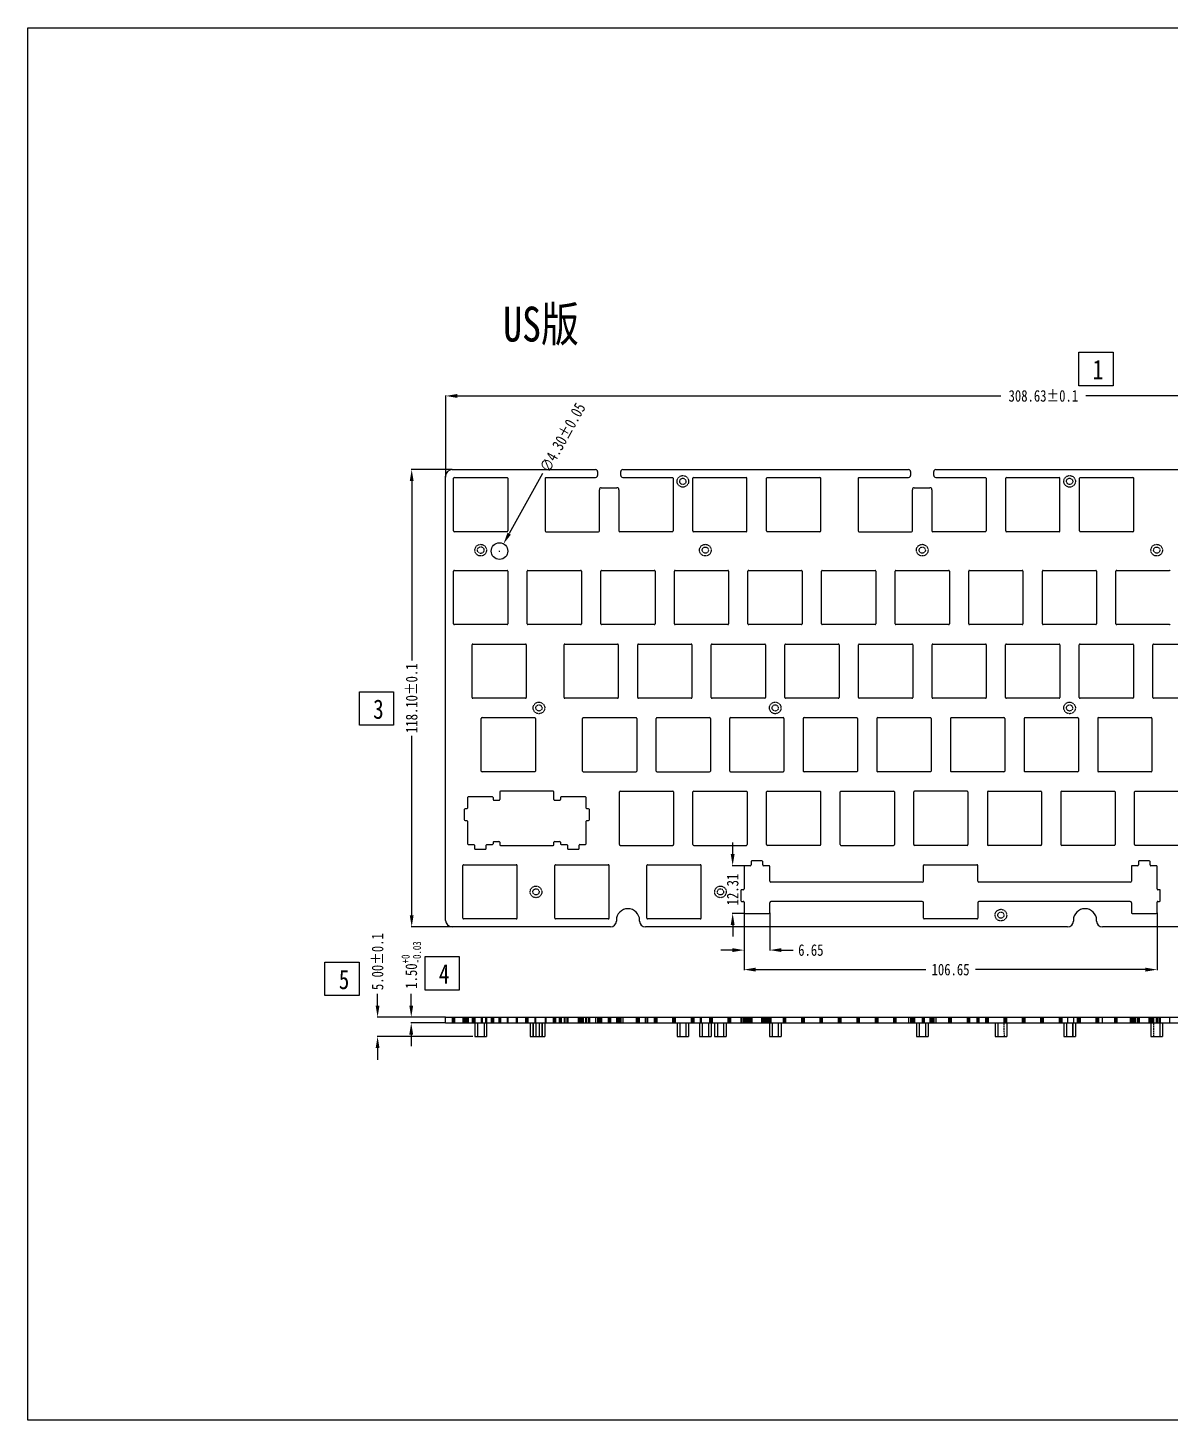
# Model space of a CAD drawing. Header units: inches. Extents: x -110 to 423, y -55 to 304.
# Drawn here: x -109.5 to 185.4, y -55.3 to 304.2 of the extents above; entities that cross this region are included whole.
import ezdxf

# ---------------------------------------------------------------- set-up
doc = ezdxf.new("R2010")
doc.units = ezdxf.units.IN
doc.header["$LTSCALE"] = 0.64311
doc.header["$MEASUREMENT"] = 0
doc.header["$PDMODE"] = 3
doc.header["$PDSIZE"] = 0.3125
doc.linetypes.add('HIDDEN', pattern=[0.2, 0.1, -0.1])
doc.layers.get('0').update_dxf_attribs({"linetype": 'CONTINUOUS'})
doc.layers.get('Defpoints').update_dxf_attribs({"linetype": 'CONTINUOUS'})
doc.layers.add('DEFAULT_2', color=8, linetype='HIDDEN')
doc.styles.get("Standard").update_dxf_attribs({"font": 'txt', "width": 0.8})
doc.dimstyles.get("Standard").update_dxf_attribs({"dimtxt": 3, "dimasz": 3, "dimexe": 0.125, "dimexo": 0.0625, "dimgap": 1, "dimtad": 0, "dimzin": 0, "dimdsep": 46, "dimtxsty": 'STANDARD', "dimcen": 0.09, "dimclrd": 6, "dimclre": 6, "dimadec": 0, "dimazin": 0, "dimtp": 0.01, "dimtm": 0.01, "dimtfac": 1, "dimtofl": 0, "dimtmove": 0, "dimatfit": 3, "dimfxl": 1, "dimtolj": 1, "dimtzin": 4, "dimarcsym": 0})

# ---------------------------------------------------------------- blocks, each defined once
blk = doc.blocks.new('*D23')
at = {"color": 6, "lineweight": -2, "transparency": 16777216}
for p, q in [((-1.64, 188.13), (-1.64, 209.25)), ((1.36, 209.12), (141.73, 209.12)), ((303.99, 209.12), (163.61, 209.12)), ((306.99, 188.13), (306.99, 209.25))]:
    blk.add_line(p, q, dxfattribs=at)
at = {"color": 6, "transparency": 16777216}
for points in [[(1.36, 209.62), (1.36, 208.62), (-1.64, 209.12)], [(303.99, 208.62), (303.99, 209.62), (306.99, 209.12)]]:
    blk.add_solid(points, dxfattribs=at)
at = {"layer": 'Defpoints', "color": 0, "transparency": 16777216}
for p in [(306.99, 209.12), (-1.64, 188.07), (306.99, 188.07)]:
    blk.add_point(p, dxfattribs=at)
at = {"color": 0, "transparency": 16777216, "insert": (152.67, 209.12), "char_height": 3, "attachment_point": 5}
blk.add_mtext('\\A1;308.63%%P0\\f宋体|b0|i0|c134|p2;.1', dxfattribs=at)
blk = doc.blocks.new('*D25')
at = {"color": 6, "lineweight": -2, "transparency": 16777216}
for p, q in [((-19.22, 51.71), (-19.22, 54.71)), ((-1.71, 48.71), (-19.35, 48.71)), ((5.34, 43.71), (-19.35, 43.71)), ((-19.22, 40.71), (-19.22, 37.71))]:
    blk.add_line(p, q, dxfattribs=at)
at = {"color": 6, "transparency": 16777216}
for points in [[(-19.72, 51.71), (-18.72, 51.71), (-19.22, 48.71)], [(-18.72, 40.71), (-19.72, 40.71), (-19.22, 43.71)]]:
    blk.add_solid(points, dxfattribs=at)
at = {"layer": 'Defpoints', "color": 0, "transparency": 16777216}
for p in [(-19.22, 48.71), (-1.64, 48.71), (5.41, 43.71)]:
    blk.add_point(p, dxfattribs=at)
at = {"color": 0, "transparency": 16777216, "insert": (-19.22, 63.05), "char_height": 3, "attachment_point": 5, "rotation": 90}
blk.add_mtext('\\A1;5.00%%P0{\\fSimSun|b0|i0|c134|p2;.1}', dxfattribs=at)
blk = doc.blocks.new('*D26')
at = {"color": 6, "lineweight": -2, "transparency": 16777216}
for p, q in [((-10.53, 51.71), (-10.53, 54.71)), ((-1.77, 48.71), (-10.65, 48.71)), ((-1.71, 47.21), (-10.65, 47.21)), ((-10.53, 44.21), (-10.53, 41.21))]:
    blk.add_line(p, q, dxfattribs=at)
at = {"color": 6, "transparency": 16777216}
for points in [[(-11.03, 51.71), (-10.03, 51.71), (-10.53, 48.71)], [(-10.03, 44.21), (-11.03, 44.21), (-10.53, 47.21)]]:
    blk.add_solid(points, dxfattribs=at)
at = {"layer": 'Defpoints', "color": 0, "transparency": 16777216}
for p in [(-10.53, 48.71), (-1.71, 48.71), (-1.64, 47.21)]:
    blk.add_point(p, dxfattribs=at)
at = {"color": 0, "transparency": 16777216, "insert": (-10.53, 62.19), "char_height": 3, "attachment_point": 5, "rotation": 90}
blk.add_mtext('\\A1;1.50{\\H0.7x;\\S+0^ -0.03;}', dxfattribs=at)
blk = doc.blocks.new('*D27')
at = {"color": 6, "lineweight": -2, "transparency": 16777216}
for p, q in [((-0.01, 190.12), (-10.54, 190.12)), ((-10.41, 187.12), (-10.41, 140.81)), ((-10.41, 75.02), (-10.41, 121.32)), ((-0.01, 72.02), (-10.54, 72.02))]:
    blk.add_line(p, q, dxfattribs=at)
at = {"color": 6, "transparency": 16777216}
for points in [[(-9.91, 187.12), (-10.91, 187.12), (-10.41, 190.12)], [(-10.91, 75.02), (-9.91, 75.02), (-10.41, 72.02)]]:
    blk.add_solid(points, dxfattribs=at)
at = {"layer": 'Defpoints', "color": 0, "transparency": 16777216}
for p in [(-10.41, 190.12), (0.06, 190.12), (0.06, 72.02)]:
    blk.add_point(p, dxfattribs=at)
at = {"color": 0, "transparency": 16777216, "insert": (-10.41, 131.07), "char_height": 3, "attachment_point": 5, "rotation": 90}
blk.add_mtext('\\A1;118.10%%P0\\f宋体|b0|i0|c134|p2;.1', dxfattribs=at)
blk = doc.blocks.new('*D28')
at = {"color": 6, "lineweight": -2, "transparency": 16777216}
for p, q in [((72.46, 90.82), (72.46, 93.82)), ((75.52, 87.82), (72.34, 87.82)), ((75.52, 75.51), (72.34, 75.51)), ((72.46, 72.51), (72.46, 69.51))]:
    blk.add_line(p, q, dxfattribs=at)
at = {"color": 6, "transparency": 16777216}
for points in [[(71.96, 90.82), (72.96, 90.82), (72.46, 87.82)], [(72.96, 72.51), (71.96, 72.51), (72.46, 75.51)]]:
    blk.add_solid(points, dxfattribs=at)
at = {"layer": 'Defpoints', "color": 0, "transparency": 16777216}
for p in [(72.46, 87.82), (75.59, 87.82), (75.59, 75.51)]:
    blk.add_point(p, dxfattribs=at)
at = {"color": 0, "transparency": 16777216, "insert": (72.46, 81.67), "char_height": 3, "attachment_point": 5, "rotation": 90}
blk.add_mtext('\\A1;12.31', dxfattribs=at)
blk = doc.blocks.new('*D29')
at = {"color": 6, "lineweight": -2, "transparency": 16777216}
for p, q in [((75.39, 75.65), (75.39, 65.9)), ((82.04, 75.65), (82.04, 65.9)), ((72.39, 66.03), (69.39, 66.03)), ((85.04, 66.03), (88.04, 66.03))]:
    blk.add_line(p, q, dxfattribs=at)
at = {"color": 6, "transparency": 16777216}
for points in [[(72.39, 65.53), (72.39, 66.53), (75.39, 66.03)], [(85.04, 66.53), (85.04, 65.53), (82.04, 66.03)]]:
    blk.add_solid(points, dxfattribs=at)
at = {"layer": 'Defpoints', "color": 0, "transparency": 16777216}
for p in [(75.39, 75.71), (82.04, 75.71), (82.04, 66.03)]:
    blk.add_point(p, dxfattribs=at)
at = {"color": 0, "transparency": 16777216, "insert": (92.64, 66.03), "char_height": 3, "attachment_point": 5}
blk.add_mtext('\\A1;6.65', dxfattribs=at)
blk = doc.blocks.new('*D30')
at = {"color": 6, "lineweight": -2, "transparency": 16777216}
for p, q in [((75.39, 75.65), (75.39, 60.87)), ((182.04, 75.65), (182.04, 60.87)), ((78.39, 60.99), (122.31, 60.99)), ((179.04, 60.99), (135.11, 60.99))]:
    blk.add_line(p, q, dxfattribs=at)
at = {"color": 6, "transparency": 16777216}
for points in [[(78.39, 61.49), (78.39, 60.49), (75.39, 60.99)], [(179.04, 60.49), (179.04, 61.49), (182.04, 60.99)]]:
    blk.add_solid(points, dxfattribs=at)
at = {"layer": 'Defpoints', "color": 0, "transparency": 16777216}
for p in [(75.39, 75.71), (182.04, 75.71), (182.04, 60.99)]:
    blk.add_point(p, dxfattribs=at)
at = {"color": 0, "transparency": 16777216, "insert": (128.71, 60.99), "char_height": 3, "attachment_point": 5}
blk.add_mtext('\\A1;106.65', dxfattribs=at)
blk = doc.blocks.new('*D31')
at = {"color": 6, "lineweight": -2, "transparency": 16777216}
for p, q in [((23.39, 189.08), (14.76, 173.57)), ((12.17, 169.07), (12.35, 169.07)), ((12.26, 168.98), (12.26, 169.16))]:
    blk.add_line(p, q, dxfattribs=at)
at = {"color": 6, "transparency": 16777216}
blk.add_solid([(14.32, 173.81), (15.2, 173.32), (13.3, 170.94)], dxfattribs=at)
at = {"layer": 'Defpoints', "color": 0, "transparency": 16777216}
for p in [(13.3, 170.94), (11.21, 167.19)]:
    blk.add_point(p, dxfattribs=at)
at = {"color": 0, "transparency": 16777216, "insert": (28.57, 198.4), "char_height": 3, "attachment_point": 5, "rotation": 60.9175}
blk.add_mtext('\\A1;∅4.30%%P0\\f宋体|b0|i0|c134|p2;.05', dxfattribs=at)

msp = doc.modelspace()

# ---------------------------------------------------------------- linework, layer by layer
at = {"color": 7, "linetype": 'Continuous'}
for p, q in [((-1.644, 73.715), (-1.644, 188.415)), ((0.056, 190.115), (37.068, 190.115)), ((0.406, 174.265), (0.406, 187.865)), ((0.606, 188.065), (14.206, 188.065)), ((14.406, 187.865), (14.406, 174.265)), ((24.043, 187.865), (24.043, 174.265)), ((24.243, 188.065), (37.068, 188.065)), ((37.568, 189.615), (37.568, 188.565)), ((43.568, 188.565), (43.568, 189.615)), ((44.068, 190.115), (117.878, 190.115)), ((44.068, 188.065), (56.893, 188.065)), ((57.093, 187.865), (57.093, 174.265)), ((62.143, 174.265), (62.143, 187.865)), ((62.343, 188.065), (75.943, 188.065)), ((76.143, 174.265), (76.143, 187.865)), ((81.193, 174.265), (81.193, 187.865)), ((81.393, 188.065), (94.993, 188.065)), ((95.193, 174.265), (95.193, 187.865)), ((104.851, 187.865), (104.851, 174.265)), ((105.051, 188.065), (117.878, 188.065)), ((118.378, 189.615), (118.378, 188.565)), ((124.378, 188.565), (124.378, 189.615)), ((124.878, 190.115), (236.763, 190.115)), ((124.878, 188.065), (137.701, 188.065)), ((137.901, 187.865), (137.901, 174.265)), ((142.951, 174.265), (142.951, 187.865)), ((143.151, 188.065), (156.751, 188.065)), ((156.951, 174.265), (156.951, 187.865)), ((162.001, 174.265), (162.001, 187.865)), ((162.201, 188.065), (175.801, 188.065)), ((176.001, 174.265), (176.001, 187.865)), ((38.043, 174.265), (38.043, 184.915)), ((38.543, 185.415), (42.593, 185.415)), ((43.093, 184.915), (43.093, 174.265)), ((118.851, 174.265), (118.851, 184.915)), ((119.351, 185.415), (123.401, 185.415)), ((123.901, 184.915), (123.901, 174.265)), ((14.206, 174.065), (0.606, 174.065)), ((24.243, 174.065), (37.843, 174.065)), ((56.893, 174.065), (43.293, 174.065)), ((75.943, 174.065), (62.343, 174.065)), ((94.993, 174.065), (81.393, 174.065)), ((105.051, 174.065), (118.651, 174.065)), ((137.701, 174.065), (124.101, 174.065)), ((156.751, 174.065), (143.151, 174.065)), ((175.801, 174.065), (162.201, 174.065)), ((0.406, 150.265), (0.406, 163.865)), ((0.606, 164.065), (14.206, 164.065)), ((14.406, 163.865), (14.406, 150.265)), ((19.406, 150.265), (19.406, 163.865)), ((19.606, 164.065), (33.206, 164.065)), ((33.406, 163.865), (33.406, 150.265)), ((38.406, 150.265), (38.406, 163.865)), ((38.606, 164.065), (52.206, 164.065)), ((52.406, 163.865), (52.406, 150.265)), ((57.406, 150.265), (57.406, 163.865)), ((57.606, 164.065), (71.206, 164.065)), ((71.406, 163.865), (71.406, 150.265)), ((76.406, 150.265), (76.406, 163.865)), ((76.606, 164.065), (90.206, 164.065)), ((90.406, 163.865), (90.406, 150.265)), ((95.406, 150.265), (95.406, 163.865)), ((95.606, 164.065), (109.206, 164.065)), ((109.406, 163.865), (109.406, 150.265)), ((114.406, 150.265), (114.406, 163.865)), ((114.606, 164.065), (128.206, 164.065)), ((128.406, 163.865), (128.406, 150.265)), ((133.406, 150.265), (133.406, 163.865)), ((133.606, 164.065), (147.206, 164.065)), ((147.406, 163.865), (147.406, 150.265)), ((152.406, 150.265), (152.406, 163.865)), ((152.606, 164.065), (166.206, 164.065)), ((166.406, 163.865), (166.406, 150.265)), ((171.406, 150.265), (171.406, 163.865)), ((171.606, 164.065), (185.206, 164.065)), ((14.206, 150.065), (0.606, 150.065)), ((33.206, 150.065), (19.606, 150.065)), ((52.206, 150.065), (38.606, 150.065)), ((71.206, 150.065), (57.606, 150.065)), ((90.206, 150.065), (76.606, 150.065)), ((109.206, 150.065), (95.606, 150.065)), ((128.206, 150.065), (114.606, 150.065)), ((147.206, 150.065), (133.606, 150.065)), ((166.206, 150.065), (152.606, 150.065)), ((185.206, 150.065), (171.606, 150.065)), ((5.171, 131.265), (5.171, 144.865)), ((5.371, 145.065), (18.971, 145.065)), ((19.171, 144.865), (19.171, 131.265)), ((28.936, 131.265), (28.936, 144.865)), ((29.136, 145.065), (42.736, 145.065)), ((42.936, 144.865), (42.936, 131.265)), ((47.936, 131.265), (47.936, 144.865)), ((48.136, 145.065), (61.736, 145.065)), ((61.936, 144.865), (61.936, 131.265)), ((66.936, 131.265), (66.936, 144.865)), ((67.136, 145.065), (80.736, 145.065)), ((80.936, 144.865), (80.936, 131.265)), ((85.936, 131.265), (85.936, 144.865)), ((86.136, 145.065), (99.736, 145.065)), ((99.936, 144.865), (99.936, 131.265)), ((104.936, 131.265), (104.936, 144.865)), ((105.136, 145.065), (118.736, 145.065)), ((118.936, 144.865), (118.936, 131.265)), ((123.936, 131.265), (123.936, 144.865)), ((124.136, 145.065), (137.736, 145.065)), ((137.936, 144.865), (137.936, 131.265)), ((142.936, 131.265), (142.936, 144.865)), ((143.136, 145.065), (156.736, 145.065)), ((156.936, 144.865), (156.936, 131.265)), ((161.936, 131.265), (161.936, 144.865)), ((162.136, 145.065), (175.736, 145.065)), ((175.936, 144.865), (175.936, 131.265)), ((180.936, 131.265), (180.936, 144.865)), ((181.136, 145.065), (194.736, 145.065)), ((18.971, 131.065), (5.371, 131.065)), ((42.736, 131.065), (29.136, 131.065)), ((61.736, 131.065), (48.136, 131.065)), ((80.736, 131.065), (67.136, 131.065)), ((99.736, 131.065), (86.136, 131.065)), ((118.736, 131.065), (105.136, 131.065)), ((137.736, 131.065), (124.136, 131.065)), ((156.736, 131.065), (143.136, 131.065)), ((175.736, 131.065), (162.136, 131.065)), ((194.736, 131.065), (181.136, 131.065)), ((7.551, 112.265), (7.551, 125.865)), ((7.751, 126.065), (21.351, 126.065)), ((21.551, 125.865), (21.551, 112.265)), ((33.701, 112.265), (33.701, 125.865)), ((33.901, 126.065), (47.501, 126.065)), ((47.701, 125.865), (47.701, 112.265)), ((52.701, 112.265), (52.701, 125.865)), ((52.901, 126.065), (66.501, 126.065)), ((66.701, 125.865), (66.701, 112.265)), ((71.701, 112.265), (71.701, 125.865)), ((71.901, 126.065), (85.501, 126.065)), ((85.701, 125.865), (85.701, 112.265)), ((90.701, 125.865), (90.701, 112.265)), ((90.901, 126.065), (104.501, 126.065)), ((104.701, 125.865), (104.701, 112.265)), ((109.701, 125.865), (109.701, 112.265)), ((109.901, 126.065), (123.501, 126.065)), ((123.701, 125.865), (123.701, 112.265)), ((128.701, 125.865), (128.701, 112.265)), ((128.901, 126.065), (142.501, 126.065)), ((142.701, 125.865), (142.701, 112.265)), ((147.701, 125.865), (147.701, 112.265)), ((147.901, 126.065), (161.501, 126.065)), ((161.701, 125.865), (161.701, 112.265)), ((166.701, 125.865), (166.701, 112.265)), ((166.901, 126.065), (180.501, 126.065)), ((180.701, 125.865), (180.701, 112.265)), ((21.351, 112.065), (7.751, 112.065)), ((33.901, 112.065), (47.501, 112.065)), ((52.901, 112.065), (66.501, 112.065)), ((71.901, 112.065), (85.501, 112.065)), ((104.501, 112.065), (90.901, 112.065)), ((123.501, 112.065), (109.901, 112.065)), ((142.501, 112.065), (128.901, 112.065)), ((161.501, 112.065), (147.901, 112.065)), ((180.501, 112.065), (166.901, 112.065)), ((3.981, 105.42), (3.981, 102.72)), ((10.431, 105.62), (4.181, 105.62)), ((10.631, 105.42), (10.631, 104.92)), ((10.831, 104.72), (12.106, 104.72)), ((12.306, 106.865), (12.306, 104.92)), ((26.106, 107.065), (12.506, 107.065)), ((26.306, 104.92), (26.306, 106.865)), ((26.506, 104.72), (27.781, 104.72)), ((27.981, 105.42), (27.981, 104.92)), ((34.431, 105.62), (28.181, 105.62)), ((34.631, 102.72), (34.631, 105.42)), ((43.211, 93.265), (43.211, 106.865)), ((43.411, 107.065), (57.011, 107.065)), ((57.211, 106.865), (57.211, 93.265)), ((62.211, 93.265), (62.211, 106.865)), ((62.411, 107.065), (76.011, 107.065)), ((76.211, 106.865), (76.211, 93.265)), ((81.211, 93.265), (81.211, 106.865)), ((81.411, 107.065), (95.011, 107.065)), ((95.211, 93.265), (95.211, 106.865)), ((100.211, 93.265), (100.211, 106.865)), ((100.411, 107.065), (114.011, 107.065)), ((114.211, 106.865), (114.211, 93.265)), ((119.211, 93.265), (119.211, 106.865)), ((133.011, 107.065), (119.411, 107.065)), ((133.211, 106.865), (133.211, 93.265)), ((138.211, 106.865), (138.211, 93.265)), ((138.411, 107.065), (152.011, 107.065)), ((152.211, 106.865), (152.211, 93.265)), ((157.211, 106.865), (157.211, 93.265)), ((157.411, 107.065), (171.011, 107.065)), ((171.211, 106.865), (171.211, 93.265)), ((176.211, 93.265), (176.211, 106.865)), ((176.411, 107.065), (190.011, 107.065)), ((3.156, 102.32), (3.156, 99.71)), ((3.781, 102.52), (3.356, 102.52)), ((35.256, 102.52), (34.831, 102.52)), ((35.456, 99.71), (35.456, 102.32)), ((3.356, 99.51), (3.781, 99.51)), ((3.981, 99.31), (3.981, 93.51)), ((34.631, 93.51), (34.631, 99.31)), ((34.831, 99.51), (35.256, 99.51)), ((10.631, 93.865), (10.631, 93.51)), ((10.831, 94.065), (12.106, 94.065)), ((12.306, 93.865), (12.306, 93.265)), ((26.306, 93.265), (26.306, 93.865)), ((26.506, 94.065), (27.781, 94.065)), ((27.981, 93.865), (27.981, 93.51)), ((4.181, 93.31), (5.606, 93.31)), ((5.806, 93.11), (5.806, 92.26)), ((6.006, 92.06), (8.606, 92.06)), ((8.806, 92.26), (8.806, 93.11)), ((9.006, 93.31), (10.431, 93.31)), ((12.506, 93.065), (26.106, 93.065)), ((28.181, 93.31), (29.606, 93.31)), ((29.806, 93.11), (29.806, 92.26)), ((30.006, 92.06), (32.606, 92.06)), ((32.806, 92.26), (32.806, 93.11)), ((33.006, 93.31), (34.431, 93.31)), ((43.411, 93.065), (57.011, 93.065)), ((62.411, 93.065), (76.011, 93.065)), ((95.011, 93.065), (81.411, 93.065)), ((100.411, 93.065), (114.011, 93.065)), ((133.011, 93.065), (119.411, 93.065)), ((152.011, 93.065), (138.411, 93.065)), ((171.011, 93.065), (157.411, 93.065)), ((190.011, 93.065), (176.411, 93.065)), ((2.776, 74.265), (2.776, 87.865)), ((2.976, 88.065), (16.576, 88.065)), ((16.776, 74.265), (16.776, 87.865)), ((26.541, 74.265), (26.541, 87.865)), ((26.741, 88.065), (40.341, 88.065)), ((40.541, 74.265), (40.541, 87.865)), ((50.306, 74.265), (50.306, 87.865)), ((50.506, 88.065), (64.106, 88.065)), ((64.306, 74.265), (64.306, 87.865)), ((75.386, 87.62), (75.386, 81.82)), ((77.011, 87.82), (75.586, 87.82)), ((77.211, 88.87), (77.211, 88.02)), ((80.011, 89.07), (77.411, 89.07)), ((80.211, 88.02), (80.211, 88.87)), ((81.836, 87.82), (80.411, 87.82)), ((82.036, 83.865), (82.036, 87.62)), ((121.711, 83.865), (121.711, 87.865)), ((121.911, 88.065), (135.511, 88.065)), ((135.711, 83.865), (135.711, 87.865)), ((175.386, 87.62), (175.386, 83.865)), ((177.011, 87.82), (175.586, 87.82)), ((177.211, 88.87), (177.211, 88.02)), ((180.011, 89.07), (177.411, 89.07)), ((180.211, 88.02), (180.211, 88.87)), ((181.836, 87.82), (180.411, 87.82)), ((182.036, 81.82), (182.036, 87.62)), ((121.411, 83.565), (82.336, 83.565)), ((175.086, 83.565), (136.011, 83.565)), ((74.561, 81.42), (74.561, 78.81)), ((75.186, 81.62), (74.761, 81.62)), ((182.661, 81.62), (182.236, 81.62)), ((182.861, 78.81), (182.861, 81.42)), ((74.761, 78.61), (75.186, 78.61)), ((75.386, 78.41), (75.386, 75.71)), ((75.586, 75.51), (81.836, 75.51)), ((82.036, 75.71), (82.036, 78.265)), ((121.411, 78.565), (82.336, 78.565)), ((121.711, 74.265), (121.711, 78.265)), ((135.711, 78.265), (135.711, 74.265)), ((175.086, 78.565), (136.011, 78.565)), ((175.386, 78.265), (175.386, 75.71)), ((175.586, 75.51), (181.836, 75.51)), ((182.036, 75.71), (182.036, 78.41)), ((182.236, 78.61), (182.661, 78.61)), ((40.923, 72.015), (0.056, 72.015)), ((16.576, 74.065), (2.976, 74.065)), ((40.341, 74.065), (26.741, 74.065)), ((42.423, 73.715), (42.423, 73.515)), ((48.423, 73.515), (48.423, 73.715)), ((158.923, 72.015), (49.923, 72.015)), ((64.106, 74.065), (50.506, 74.065)), ((135.511, 74.065), (121.911, 74.065)), ((160.423, 73.715), (160.423, 73.515)), ((166.423, 73.515), (166.423, 73.715)), ((249.486, 72.015), (167.923, 72.015)), ((-1.644, 47.208), (-1.644, 48.708)), ((-1.644, 48.708), (271.886, 48.708)), ((-1.644, 47.208), (271.886, 47.208)), ((0.056, 48.708), (0.056, 47.208)), ((5.906, 47.208), (5.906, 43.708)), ((8.906, 47.208), (8.906, 43.708)), ((20.176, 47.208), (20.176, 43.708)), ((23.176, 47.208), (23.176, 43.708)), ((23.936, 47.208), (23.936, 43.708)), ((40.923, 48.708), (40.923, 47.208)), ((42.423, 48.708), (42.423, 47.208)), ((48.423, 47.208), (48.423, 48.708)), ((49.923, 47.208), (49.923, 48.708)), ((58.093, 47.208), (58.093, 43.708)), ((61.093, 47.208), (61.093, 43.708)), ((63.906, 47.208), (63.906, 43.708)), ((66.906, 47.208), (66.906, 43.708)), ((67.806, 47.208), (67.806, 43.708)), ((70.806, 47.208), (70.806, 43.708)), ((81.936, 47.208), (81.936, 43.708)), ((84.936, 47.208), (84.936, 43.708)), ((119.906, 47.208), (119.906, 43.708)), ((122.906, 47.208), (122.906, 43.708)), ((140.211, 47.208), (140.211, 43.708)), ((143.211, 47.208), (143.211, 43.708)), ((157.936, 47.208), (157.936, 43.708)), ((158.923, 48.708), (158.923, 47.208)), ((160.423, 48.708), (160.423, 47.208)), ((160.936, 47.208), (160.936, 43.708)), ((166.423, 47.208), (166.423, 48.708)), ((167.923, 47.208), (167.923, 48.708)), ((180.436, 47.208), (180.436, 43.708)), ((183.436, 47.208), (183.436, 43.708)), ((5.906, 43.708), (8.906, 43.708)), ((20.176, 43.708), (23.936, 43.708)), ((58.093, 43.708), (61.093, 43.708)), ((63.906, 43.708), (66.906, 43.708)), ((67.806, 43.708), (70.806, 43.708)), ((81.936, 43.708), (84.936, 43.708)), ((119.906, 43.708), (122.906, 43.708)), ((140.211, 43.708), (143.211, 43.708)), ((157.936, 43.708), (160.936, 43.708)), ((180.436, 43.708), (183.436, 43.708))]:
    msp.add_line(p, q, dxfattribs=at)
for points in [[(-109.513, 304.166), (422.936, 304.166), (422.936, -55.342), (-109.513, -55.342)], [(161.842, 220.433), (170.651, 220.433), (170.651, 211.767), (161.842, 211.767)], [(-23.928, 132.736), (-15.119, 132.736), (-15.119, 124.07), (-23.928, 124.07)], [(-32.805, 62.941), (-23.996, 62.941), (-23.996, 54.275), (-32.805, 54.275)], [(-6.966, 64.374), (1.843, 64.374), (1.843, 55.708), (-6.966, 55.708)]]:
    msp.add_lwpolyline(points, close=True)
msp.add_circle((12.256, 169.065), 2.15, dxfattribs=at)
for centre, radius, start, end in [((0.056, 188.415), 1.7, 90, 180), ((0.606, 187.865), 0.2, 90, 180), ((14.206, 187.865), 0.2, 0, 90), ((24.243, 187.865), 0.2, 90, 180), ((37.068, 189.615), 0.5, 0, 90), ((37.068, 188.565), 0.5, 270, 360), ((44.068, 189.615), 0.5, 90, 180), ((44.068, 188.565), 0.5, 180, 270), ((56.893, 187.865), 0.2, 0, 90), ((62.343, 187.865), 0.2, 90, 180), ((75.943, 187.865), 0.2, 0, 90), ((81.393, 187.865), 0.2, 90, 180), ((94.993, 187.865), 0.2, 0, 90), ((105.051, 187.865), 0.2, 90, 180), ((117.878, 189.615), 0.5, 0, 90), ((117.878, 188.565), 0.5, 270, 360), ((124.878, 189.615), 0.5, 90, 180), ((124.878, 188.565), 0.5, 180, 270), ((137.701, 187.865), 0.2, 0, 90), ((143.151, 187.865), 0.2, 90, 180), ((156.751, 187.865), 0.2, 0, 90), ((162.201, 187.865), 0.2, 90, 180), ((175.801, 187.865), 0.2, 0, 90), ((38.543, 184.915), 0.5, 90, 180), ((42.593, 184.915), 0.5, 0, 90), ((119.351, 184.915), 0.5, 90, 180), ((123.401, 184.915), 0.5, 0, 90), ((0.606, 174.265), 0.2, 180, 270), ((14.206, 174.265), 0.2, 270, 360), ((24.243, 174.265), 0.2, 180, 270), ((37.843, 174.265), 0.2, 270, 360), ((43.293, 174.265), 0.2, 180, 270), ((56.893, 174.265), 0.2, 270, 360), ((62.343, 174.265), 0.2, 180, 270), ((75.943, 174.265), 0.2, 270, 360), ((81.393, 174.265), 0.2, 180, 270), ((94.993, 174.265), 0.2, 270, 360), ((105.051, 174.265), 0.2, 180, 270), ((118.651, 174.265), 0.2, 270, 360), ((124.101, 174.265), 0.2, 180, 270), ((137.701, 174.265), 0.2, 270, 360), ((143.151, 174.265), 0.2, 180, 270), ((156.751, 174.265), 0.2, 270, 360), ((162.201, 174.265), 0.2, 180, 270), ((175.801, 174.265), 0.2, 270, 360), ((0.606, 163.865), 0.2, 90, 180), ((14.206, 163.865), 0.2, 0, 90), ((19.606, 163.865), 0.2, 90, 180), ((33.206, 163.865), 0.2, 0, 90), ((38.606, 163.865), 0.2, 90, 180), ((52.206, 163.865), 0.2, 0, 90), ((57.606, 163.865), 0.2, 90, 180), ((71.206, 163.865), 0.2, 0, 90), ((76.606, 163.865), 0.2, 90, 180), ((90.206, 163.865), 0.2, 0, 90), ((95.606, 163.865), 0.2, 90, 180), ((109.206, 163.865), 0.2, 0, 90), ((114.606, 163.865), 0.2, 90, 180), ((128.206, 163.865), 0.2, 0, 90), ((133.606, 163.865), 0.2, 90, 180), ((147.206, 163.865), 0.2, 0, 90), ((152.606, 163.865), 0.2, 90, 180), ((166.206, 163.865), 0.2, 0, 90), ((171.606, 163.865), 0.2, 90, 180), ((185.206, 163.865), 0.2, 0, 90), ((0.606, 150.265), 0.2, 180, 270), ((14.206, 150.265), 0.2, 270, 360), ((19.606, 150.265), 0.2, 180, 270), ((33.206, 150.265), 0.2, 270, 360), ((38.606, 150.265), 0.2, 180, 270), ((52.206, 150.265), 0.2, 270, 360), ((57.606, 150.265), 0.2, 180, 270), ((71.206, 150.265), 0.2, 270, 360), ((76.606, 150.265), 0.2, 180, 270), ((90.206, 150.265), 0.2, 270, 360), ((95.606, 150.265), 0.2, 180, 270), ((109.206, 150.265), 0.2, 270, 360), ((114.606, 150.265), 0.2, 180, 270), ((128.206, 150.265), 0.2, 270, 360), ((133.606, 150.265), 0.2, 180, 270), ((147.206, 150.265), 0.2, 270, 360), ((152.606, 150.265), 0.2, 180, 270), ((166.206, 150.265), 0.2, 270, 360), ((171.606, 150.265), 0.2, 180, 270), ((185.206, 150.265), 0.2, 270, 360), ((5.371, 144.865), 0.2, 90, 180), ((18.971, 144.865), 0.2, 0, 90), ((29.136, 144.865), 0.2, 90, 180), ((42.736, 144.865), 0.2, 0, 90), ((48.136, 144.865), 0.2, 90, 180), ((61.736, 144.865), 0.2, 0, 90), ((67.136, 144.865), 0.2, 90, 180), ((80.736, 144.865), 0.2, 0, 90), ((86.136, 144.865), 0.2, 90, 180), ((99.736, 144.865), 0.2, 0, 90), ((105.136, 144.865), 0.2, 90, 180), ((118.736, 144.865), 0.2, 0, 90), ((124.136, 144.865), 0.2, 90, 180), ((137.736, 144.865), 0.2, 0, 90), ((143.136, 144.865), 0.2, 90, 180), ((156.736, 144.865), 0.2, 0, 90), ((162.136, 144.865), 0.2, 90, 180), ((175.736, 144.865), 0.2, 0, 90), ((181.136, 144.865), 0.2, 90, 180), ((5.371, 131.265), 0.2, 180, 270), ((18.971, 131.265), 0.2, 270, 360), ((29.136, 131.265), 0.2, 180, 270), ((42.736, 131.265), 0.2, 270, 360), ((48.136, 131.265), 0.2, 180, 270), ((61.736, 131.265), 0.2, 270, 360), ((67.136, 131.265), 0.2, 180, 270), ((80.736, 131.265), 0.2, 270, 360), ((86.136, 131.265), 0.2, 180, 270), ((99.736, 131.265), 0.2, 270, 360), ((105.136, 131.265), 0.2, 180, 270), ((118.736, 131.265), 0.2, 270, 360), ((124.136, 131.265), 0.2, 180, 270), ((137.736, 131.265), 0.2, 270, 360), ((143.136, 131.265), 0.2, 180, 270), ((156.736, 131.265), 0.2, 270, 360), ((162.136, 131.265), 0.2, 180, 270), ((175.736, 131.265), 0.2, 270, 360), ((181.136, 131.265), 0.2, 180, 270), ((7.751, 125.865), 0.2, 90, 180), ((21.351, 125.865), 0.2, 0, 90), ((33.901, 125.865), 0.2, 90, 180), ((47.501, 125.865), 0.2, 0, 90), ((52.901, 125.865), 0.2, 90, 180), ((66.501, 125.865), 0.2, 0, 90), ((71.901, 125.865), 0.2, 90, 180), ((85.501, 125.865), 0.2, 0, 90), ((90.901, 125.865), 0.2, 90, 180), ((104.501, 125.865), 0.2, 0, 90), ((109.901, 125.865), 0.2, 90, 180), ((123.501, 125.865), 0.2, 0, 90), ((128.901, 125.865), 0.2, 90, 180), ((142.501, 125.865), 0.2, 0, 90), ((147.901, 125.865), 0.2, 90, 180), ((161.501, 125.865), 0.2, 0, 90), ((166.901, 125.865), 0.2, 90, 180), ((180.501, 125.865), 0.2, 0, 90), ((7.751, 112.265), 0.2, 180, 270), ((21.351, 112.265), 0.2, 270, 360), ((33.901, 112.265), 0.2, 180, 270), ((47.501, 112.265), 0.2, 270, 360), ((52.901, 112.265), 0.2, 180, 270), ((66.501, 112.265), 0.2, 270, 360), ((71.901, 112.265), 0.2, 180, 270), ((85.501, 112.265), 0.2, 270, 360), ((90.901, 112.265), 0.2, 180, 270), ((104.501, 112.265), 0.2, 270, 360), ((109.901, 112.265), 0.2, 180, 270), ((123.501, 112.265), 0.2, 270, 360), ((128.901, 112.265), 0.2, 180, 270), ((142.501, 112.265), 0.2, 270, 360), ((147.901, 112.265), 0.2, 180, 270), ((161.501, 112.265), 0.2, 270, 360), ((166.901, 112.265), 0.2, 180, 270), ((180.501, 112.265), 0.2, 270, 360), ((4.181, 105.42), 0.2, 90, 180), ((10.431, 105.42), 0.2, 0, 90), ((10.831, 104.92), 0.2, 180, 270), ((12.106, 104.92), 0.2, 270, 360), ((12.506, 106.865), 0.2, 90, 180), ((26.106, 106.865), 0.2, 0, 90), ((26.506, 104.92), 0.2, 180, 270), ((27.781, 104.92), 0.2, 270, 360), ((28.181, 105.42), 0.2, 90, 180), ((34.431, 105.42), 0.2, 0, 90), ((43.411, 106.865), 0.2, 90, 180), ((57.011, 106.865), 0.2, 0, 90), ((62.411, 106.865), 0.2, 90, 180), ((76.011, 106.865), 0.2, 0, 90), ((81.411, 106.865), 0.2, 90, 180), ((95.011, 106.865), 0.2, 0, 90), ((100.411, 106.865), 0.2, 90, 180), ((114.011, 106.865), 0.2, 0, 90), ((119.411, 106.865), 0.2, 90, 180), ((133.011, 106.865), 0.2, 0, 90), ((138.411, 106.865), 0.2, 90, 180), ((152.011, 106.865), 0.2, 0, 90), ((157.411, 106.865), 0.2, 90, 180), ((171.011, 106.865), 0.2, 0, 90), ((176.411, 106.865), 0.2, 90, 180), ((3.356, 102.32), 0.2, 90, 180), ((3.781, 102.72), 0.2, 270, 360), ((34.831, 102.72), 0.2, 180, 270), ((35.256, 102.32), 0.2, 0, 90), ((3.356, 99.71), 0.2, 180, 270), ((3.781, 99.31), 0.2, 0, 90), ((34.831, 99.31), 0.2, 90, 180), ((35.256, 99.71), 0.2, 270, 360), ((4.181, 93.51), 0.2, 180, 270), ((10.431, 93.51), 0.2, 270, 360), ((10.831, 93.865), 0.2, 90, 180), ((12.106, 93.865), 0.2, 0, 90), ((26.506, 93.865), 0.2, 90, 180), ((27.781, 93.865), 0.2, 0, 90), ((28.181, 93.51), 0.2, 180, 270), ((34.431, 93.51), 0.2, 270, 360), ((5.606, 93.11), 0.2, 0, 90), ((6.006, 92.26), 0.2, 180, 270), ((8.606, 92.26), 0.2, 270, 360), ((9.006, 93.11), 0.2, 90, 180), ((12.506, 93.265), 0.2, 180, 270), ((26.106, 93.265), 0.2, 270, 360), ((29.606, 93.11), 0.2, 0, 90), ((30.006, 92.26), 0.2, 180, 270), ((32.606, 92.26), 0.2, 270, 360), ((33.006, 93.11), 0.2, 90, 180), ((43.411, 93.265), 0.2, 180, 270), ((57.011, 93.265), 0.2, 270, 360), ((62.411, 93.265), 0.2, 180, 270), ((76.011, 93.265), 0.2, 270, 360), ((81.411, 93.265), 0.2, 180, 270), ((95.011, 93.265), 0.2, 270, 360), ((100.411, 93.265), 0.2, 180, 270), ((114.011, 93.265), 0.2, 270, 360), ((119.411, 93.265), 0.2, 180, 270), ((133.011, 93.265), 0.2, 270, 360), ((138.411, 93.265), 0.2, 180, 270), ((152.011, 93.265), 0.2, 270, 360), ((157.411, 93.265), 0.2, 180, 270), ((171.011, 93.265), 0.2, 270, 360), ((176.411, 93.265), 0.2, 180, 270), ((2.976, 87.865), 0.2, 90, 180), ((16.576, 87.865), 0.2, 0, 90), ((26.741, 87.865), 0.2, 90, 180), ((40.341, 87.865), 0.2, 0, 90), ((50.506, 87.865), 0.2, 90, 180), ((64.106, 87.865), 0.2, 0, 90), ((75.586, 87.62), 0.2, 90, 180), ((77.011, 88.02), 0.2, 270, 360), ((77.411, 88.87), 0.2, 90, 180), ((80.011, 88.87), 0.2, 0, 90), ((80.411, 88.02), 0.2, 180, 270), ((81.836, 87.62), 0.2, 0, 90), ((121.911, 87.865), 0.2, 90, 180), ((135.511, 87.865), 0.2, 0, 90), ((175.586, 87.62), 0.2, 90, 180), ((177.011, 88.02), 0.2, 270, 360), ((177.411, 88.87), 0.2, 90, 180), ((180.011, 88.87), 0.2, 0, 90), ((180.411, 88.02), 0.2, 180, 270), ((181.836, 87.62), 0.2, 0, 90), ((82.336, 83.865), 0.3, 180, 270), ((121.411, 83.865), 0.3, 270, 360), ((136.011, 83.865), 0.3, 180, 270), ((175.086, 83.865), 0.3, 270, 360), ((74.761, 81.42), 0.2, 90, 180), ((75.186, 81.82), 0.2, 270, 360), ((182.236, 81.82), 0.2, 180, 270), ((182.661, 81.42), 0.2, 0, 90), ((45.423, 73.715), 3, 0, 180), ((74.761, 78.81), 0.2, 180, 270), ((75.186, 78.41), 0.2, 0, 90), ((75.586, 75.71), 0.2, 180, 270), ((81.836, 75.71), 0.2, 270, 359.99513), ((82.336, 78.265), 0.3, 90, 179.99108), ((121.411, 78.265), 0.3, 0, 90), ((136.011, 78.265), 0.3, 90, 180), ((163.423, 73.715), 3, 0, 180), ((175.086, 78.265), 0.3, 0, 90), ((175.586, 75.71), 0.2, 180, 270), ((181.836, 75.71), 0.2, 270, 359.99381), ((182.236, 78.41), 0.2, 90, 179.97601), ((182.661, 78.81), 0.2, 270, 360), ((0.056, 73.715), 1.7, 180, 270), ((2.976, 74.265), 0.2, 180, 270), ((16.576, 74.265), 0.2, 270, 360), ((26.741, 74.265), 0.2, 180, 270), ((40.341, 74.265), 0.2, 270, 360), ((40.923, 73.515), 1.5, 270, 360), ((49.923, 73.515), 1.5, 180, 270), ((50.506, 74.265), 0.2, 180, 270), ((64.106, 74.265), 0.2, 270, 360), ((121.911, 74.265), 0.2, 180, 270), ((135.511, 74.265), 0.2, 270, 360), ((158.923, 73.515), 1.5, 270, 360), ((167.923, 73.515), 1.5, 180, 270)]:
    msp.add_arc(centre, radius, start, end, dxfattribs=at)
at = {"layer": 'DEFAULT_2', "color": 8, "linetype": 'HIDDEN'}
for p, q in [((182.036, 78.41), (182.036, 78.41)), ((182.036, 75.71), (182.036, 75.71)), ((0.406, 48.708), (0.406, 47.208)), ((0.606, 48.708), (0.606, 47.208)), ((2.776, 48.708), (2.776, 47.208)), ((2.976, 48.708), (2.976, 47.208)), ((3.156, 48.708), (3.156, 47.208)), ((3.356, 48.708), (3.356, 47.208)), ((3.781, 47.208), (3.781, 48.708)), ((3.981, 48.708), (3.981, 47.208)), ((4.181, 48.708), (4.181, 47.208)), ((5.171, 48.708), (5.171, 47.208)), ((5.371, 48.708), (5.371, 47.208)), ((5.606, 48.708), (5.606, 47.208)), ((5.806, 48.708), (5.806, 47.208)), ((6.006, 47.208), (6.006, 48.708)), ((6.556, 47.208), (6.556, 43.708)), ((7.551, 48.708), (7.551, 47.208)), ((7.751, 48.708), (7.751, 47.208)), ((8.256, 47.208), (8.256, 43.708)), ((8.606, 48.708), (8.606, 47.208)), ((8.806, 48.708), (8.806, 47.208)), ((9.006, 47.208), (9.006, 48.708)), ((10.106, 48.708), (10.106, 47.208)), ((10.431, 48.708), (10.431, 47.208)), ((10.631, 48.708), (10.631, 47.208)), ((10.831, 47.208), (10.831, 48.708)), ((12.106, 48.708), (12.106, 47.208)), ((12.306, 48.708), (12.306, 47.208)), ((12.506, 48.708), (12.506, 47.208)), ((14.206, 48.708), (14.206, 47.208)), ((14.406, 48.708), (14.406, 47.208)), ((16.576, 48.708), (16.576, 47.208)), ((16.776, 48.708), (16.776, 47.208)), ((18.971, 48.708), (18.971, 47.208)), ((19.171, 48.708), (19.171, 47.208)), ((19.406, 48.708), (19.406, 47.208)), ((19.606, 48.708), (19.606, 47.208)), ((20.876, 47.208), (20.876, 43.708)), ((20.936, 47.208), (20.936, 43.708)), ((21.351, 48.708), (21.351, 47.208)), ((21.551, 48.708), (21.551, 47.208)), ((21.636, 47.208), (21.636, 43.708)), ((22.476, 47.208), (22.476, 43.708)), ((23.236, 47.208), (23.236, 43.708)), ((24.043, 48.708), (24.043, 47.208)), ((24.243, 48.708), (24.243, 47.208)), ((26.106, 48.708), (26.106, 47.208)), ((26.306, 48.708), (26.306, 47.208)), ((26.506, 48.708), (26.506, 47.208)), ((26.541, 48.708), (26.541, 47.208)), ((26.741, 48.708), (26.741, 47.208)), ((27.781, 47.208), (27.781, 48.708)), ((27.981, 48.708), (27.981, 47.208)), ((28.181, 48.708), (28.181, 47.208)), ((28.936, 48.708), (28.936, 47.208)), ((29.136, 48.708), (29.136, 47.208)), ((29.606, 48.708), (29.606, 47.208)), ((29.806, 48.708), (29.806, 47.208)), ((30.006, 47.208), (30.006, 48.708)), ((32.606, 48.708), (32.606, 47.208)), ((32.806, 48.708), (32.806, 47.208)), ((33.006, 47.208), (33.006, 48.708)), ((33.206, 48.708), (33.206, 47.208)), ((33.406, 48.708), (33.406, 47.208)), ((33.701, 48.708), (33.701, 47.208)), ((33.901, 48.708), (33.901, 47.208)), ((34.431, 48.708), (34.431, 47.208)), ((34.631, 48.708), (34.631, 47.208)), ((34.831, 47.208), (34.831, 48.708)), ((35.256, 48.708), (35.256, 47.208)), ((35.456, 48.708), (35.456, 47.208)), ((37.068, 48.708), (37.068, 47.208)), ((37.568, 48.708), (37.568, 47.208)), ((37.843, 48.708), (37.843, 47.208)), ((38.043, 48.708), (38.043, 47.208)), ((38.406, 48.708), (38.406, 47.208)), ((38.543, 48.708), (38.543, 47.208)), ((38.606, 48.708), (38.606, 47.208)), ((40.341, 48.708), (40.341, 47.208)), ((40.541, 48.708), (40.541, 47.208)), ((42.593, 48.708), (42.593, 47.208)), ((42.736, 48.708), (42.736, 47.208)), ((42.936, 48.708), (42.936, 47.208)), ((43.093, 48.708), (43.093, 47.208)), ((43.211, 48.708), (43.211, 47.208)), ((43.293, 47.208), (43.293, 48.708)), ((43.411, 48.708), (43.411, 47.208)), ((43.568, 48.708), (43.568, 47.208)), ((44.068, 48.708), (44.068, 47.208)), ((47.501, 48.708), (47.501, 47.208)), ((47.701, 48.708), (47.701, 47.208)), ((47.936, 48.708), (47.936, 47.208)), ((48.136, 48.708), (48.136, 47.208)), ((50.306, 48.708), (50.306, 47.208)), ((50.506, 48.708), (50.506, 47.208)), ((52.206, 48.708), (52.206, 47.208)), ((52.406, 48.708), (52.406, 47.208)), ((52.701, 48.708), (52.701, 47.208)), ((52.901, 48.708), (52.901, 47.208)), ((56.893, 48.708), (56.893, 47.208)), ((57.011, 48.708), (57.011, 47.208)), ((57.093, 48.708), (57.093, 47.208)), ((57.211, 48.708), (57.211, 47.208)), ((57.406, 48.708), (57.406, 47.208)), ((57.606, 48.708), (57.606, 47.208)), ((58.793, 47.208), (58.793, 43.708)), ((60.393, 47.208), (60.393, 43.708)), ((61.736, 48.708), (61.736, 47.208)), ((61.936, 48.708), (61.936, 47.208)), ((62.143, 48.708), (62.143, 47.208)), ((62.211, 48.708), (62.211, 47.208)), ((62.343, 48.708), (62.343, 47.208)), ((62.411, 48.708), (62.411, 47.208)), ((64.106, 48.708), (64.106, 47.208)), ((64.306, 48.708), (64.306, 47.208)), ((64.606, 47.208), (64.606, 43.708)), ((66.206, 47.208), (66.206, 43.708)), ((66.501, 48.708), (66.501, 47.208)), ((66.701, 48.708), (66.701, 47.208)), ((66.936, 48.708), (66.936, 47.208)), ((67.136, 48.708), (67.136, 47.208)), ((68.506, 47.208), (68.506, 43.708)), ((70.106, 47.208), (70.106, 43.708)), ((71.206, 48.708), (71.206, 47.208)), ((71.406, 48.708), (71.406, 47.208)), ((71.701, 48.708), (71.701, 47.208)), ((71.901, 48.708), (71.901, 47.208)), ((74.561, 48.708), (74.561, 47.208)), ((74.761, 48.708), (74.761, 47.208)), ((75.186, 48.708), (75.186, 47.208)), ((75.386, 48.708), (75.386, 47.208)), ((75.586, 48.708), (75.586, 47.208)), ((75.943, 48.708), (75.943, 47.208)), ((76.011, 48.708), (76.011, 47.208)), ((76.143, 48.708), (76.143, 47.208)), ((76.211, 48.708), (76.211, 47.208)), ((76.406, 48.708), (76.406, 47.208)), ((76.606, 48.708), (76.606, 47.208)), ((77.011, 47.208), (77.011, 48.708)), ((77.211, 48.708), (77.211, 47.208)), ((77.411, 48.708), (77.411, 47.208)), ((80.011, 47.208), (80.011, 48.708)), ((80.211, 48.708), (80.211, 47.208)), ((80.411, 48.708), (80.411, 47.208)), ((80.736, 48.708), (80.736, 47.208)), ((80.936, 48.708), (80.936, 47.208)), ((81.193, 48.708), (81.193, 47.208)), ((81.211, 48.708), (81.211, 47.208)), ((81.393, 48.708), (81.393, 47.208)), ((81.411, 48.708), (81.411, 47.208)), ((81.836, 48.708), (81.836, 47.208)), ((82.036, 47.208), (82.036, 48.708)), ((82.336, 48.708), (82.336, 47.208)), ((82.636, 47.208), (82.636, 43.708)), ((84.236, 47.208), (84.236, 43.708)), ((85.501, 48.708), (85.501, 47.208)), ((85.701, 48.708), (85.701, 47.208)), ((85.936, 48.708), (85.936, 47.208)), ((86.136, 48.708), (86.136, 47.208)), ((90.206, 48.708), (90.206, 47.208)), ((90.406, 48.708), (90.406, 47.208)), ((90.701, 48.708), (90.701, 47.208)), ((90.901, 48.708), (90.901, 47.208)), ((94.993, 48.708), (94.993, 47.208)), ((95.011, 48.708), (95.011, 47.208)), ((95.193, 48.708), (95.193, 47.208)), ((95.211, 48.708), (95.211, 47.208)), ((95.406, 48.708), (95.406, 47.208)), ((95.606, 48.708), (95.606, 47.208)), ((99.736, 48.708), (99.736, 47.208)), ((99.936, 48.708), (99.936, 47.208)), ((100.211, 48.708), (100.211, 47.208)), ((100.411, 48.708), (100.411, 47.208)), ((104.501, 48.708), (104.501, 47.208)), ((104.701, 48.708), (104.701, 47.208)), ((104.851, 48.708), (104.851, 47.208)), ((104.936, 48.708), (104.936, 47.208)), ((105.051, 48.708), (105.051, 47.208)), ((105.136, 48.708), (105.136, 47.208)), ((109.206, 48.708), (109.206, 47.208)), ((109.406, 48.708), (109.406, 47.208)), ((109.701, 48.708), (109.701, 47.208)), ((109.901, 48.708), (109.901, 47.208)), ((114.011, 48.708), (114.011, 47.208)), ((114.211, 48.708), (114.211, 47.208)), ((114.406, 48.708), (114.406, 47.208)), ((114.606, 48.708), (114.606, 47.208)), ((117.878, 48.708), (117.878, 47.208)), ((118.378, 48.708), (118.378, 47.208)), ((118.651, 48.708), (118.651, 47.208)), ((118.736, 48.708), (118.736, 47.208)), ((118.851, 48.708), (118.851, 47.208)), ((118.936, 48.708), (118.936, 47.208)), ((119.211, 48.708), (119.211, 47.208)), ((119.351, 48.708), (119.351, 47.208)), ((119.411, 48.708), (119.411, 47.208)), ((120.606, 47.208), (120.606, 43.708)), ((121.411, 48.708), (121.411, 47.208)), ((121.711, 48.708), (121.711, 47.208)), ((121.911, 48.708), (121.911, 47.208)), ((122.206, 47.208), (122.206, 43.708)), ((123.401, 48.708), (123.401, 47.208)), ((123.501, 48.708), (123.501, 47.208)), ((123.701, 48.708), (123.701, 47.208)), ((123.901, 48.708), (123.901, 47.208)), ((123.936, 48.708), (123.936, 47.208)), ((124.101, 47.208), (124.101, 48.708)), ((124.136, 48.708), (124.136, 47.208)), ((124.378, 48.708), (124.378, 47.208)), ((124.878, 48.708), (124.878, 47.208)), ((128.206, 48.708), (128.206, 47.208)), ((128.406, 48.708), (128.406, 47.208)), ((128.701, 48.708), (128.701, 47.208)), ((128.901, 48.708), (128.901, 47.208)), ((133.011, 48.708), (133.011, 47.208)), ((133.211, 48.708), (133.211, 47.208)), ((133.406, 48.708), (133.406, 47.208)), ((133.606, 48.708), (133.606, 47.208)), ((135.511, 48.708), (135.511, 47.208)), ((135.711, 48.708), (135.711, 47.208)), ((136.011, 48.708), (136.011, 47.208)), ((137.701, 48.708), (137.701, 47.208)), ((137.736, 48.708), (137.736, 47.208)), ((137.901, 48.708), (137.901, 47.208)), ((137.936, 48.708), (137.936, 47.208)), ((138.211, 48.708), (138.211, 47.208)), ((138.411, 48.708), (138.411, 47.208)), ((140.911, 47.208), (140.911, 43.708)), ((142.501, 48.708), (142.511, 43.708)), ((142.701, 48.708), (142.701, 47.208)), ((142.936, 48.708), (142.936, 47.208)), ((142.951, 48.708), (142.951, 47.208)), ((143.136, 48.708), (143.136, 47.208)), ((143.151, 48.708), (143.151, 47.208)), ((147.206, 48.708), (147.206, 47.208)), ((147.406, 48.708), (147.406, 47.208)), ((147.701, 48.708), (147.701, 47.208)), ((147.901, 48.708), (147.901, 47.208)), ((152.011, 47.208), (152.011, 48.708)), ((152.211, 48.708), (152.211, 47.208)), ((152.406, 48.708), (152.406, 47.208)), ((152.606, 48.708), (152.606, 47.208)), ((156.736, 48.708), (156.736, 47.208)), ((156.751, 48.708), (156.751, 47.208)), ((156.936, 48.708), (156.936, 47.208)), ((156.951, 48.708), (156.951, 47.208)), ((157.211, 48.708), (157.211, 47.208)), ((157.411, 48.708), (157.411, 47.208)), ((157.951, 47.208), (157.951, 43.708)), ((158.636, 47.208), (158.636, 43.708)), ((158.651, 47.208), (158.651, 43.708)), ((160.236, 47.208), (160.236, 43.708)), ((160.251, 47.208), (160.251, 43.708)), ((160.951, 47.208), (160.951, 43.708)), ((161.501, 47.208), (161.501, 48.708)), ((161.701, 48.708), (161.701, 47.208)), ((161.936, 48.708), (161.936, 47.208)), ((162.001, 48.708), (162.001, 47.208)), ((162.136, 48.708), (162.136, 47.208)), ((162.201, 48.708), (162.201, 47.208)), ((166.206, 48.708), (166.206, 47.208)), ((166.406, 48.708), (166.406, 47.208)), ((166.701, 48.708), (166.701, 47.208)), ((166.901, 48.708), (166.901, 47.208)), ((171.011, 48.708), (171.011, 47.208)), ((171.211, 48.708), (171.211, 47.208)), ((171.406, 48.708), (171.406, 47.208)), ((171.606, 48.708), (171.606, 47.208)), ((175.086, 48.708), (175.086, 47.208)), ((175.386, 48.708), (175.386, 47.208)), ((175.586, 48.708), (175.586, 47.208)), ((175.736, 48.708), (175.736, 47.208)), ((175.801, 48.708), (175.801, 47.208)), ((175.936, 48.708), (175.936, 47.208)), ((176.001, 48.708), (176.001, 47.208)), ((176.211, 48.708), (176.211, 47.208)), ((176.411, 48.708), (176.411, 47.208)), ((177.011, 47.208), (177.011, 48.708)), ((177.211, 48.708), (177.211, 47.208)), ((177.411, 48.708), (177.411, 47.208)), ((180.011, 47.208), (180.011, 48.708)), ((180.211, 48.708), (180.211, 47.208)), ((180.411, 48.708), (180.411, 47.208)), ((180.501, 48.708), (180.501, 47.208)), ((180.701, 48.708), (180.701, 47.208)), ((180.936, 48.708), (180.936, 47.208)), ((181.136, 48.708), (181.136, 43.708)), ((181.836, 48.708), (181.836, 47.208)), ((182.036, 48.708), (182.036, 47.208)), ((182.236, 48.708), (182.236, 47.208)), ((182.661, 48.708), (182.661, 47.208)), ((182.736, 47.208), (182.736, 43.708)), ((182.861, 48.708), (182.861, 47.208)), ((185.206, 48.708), (185.206, 47.208)), ((160.936, 43.708), (160.951, 43.708))]:
    msp.add_line(p, q, dxfattribs=at)
for centre, radius in [((59.593, 187.065), 1.5), ((59.593, 187.065), 0.8), ((159.451, 187.065), 1.5), ((159.451, 187.065), 0.8), ((7.406, 169.306), 1.5), ((7.406, 169.306), 0.85), ((65.406, 169.306), 1.5), ((65.406, 169.306), 0.8), ((121.406, 169.306), 1.5), ((121.406, 169.306), 0.8), ((181.936, 169.306), 1.5), ((181.936, 169.306), 0.8), ((22.436, 128.565), 1.5), ((83.436, 128.565), 1.5), ((159.436, 128.565), 1.5), ((22.436, 128.565), 0.8), ((83.436, 128.565), 0.8), ((159.436, 128.565), 0.8), ((21.676, 81.065), 1.5), ((21.676, 81.065), 0.8), ((69.306, 81.065), 1.5), ((69.306, 81.065), 0.8), ((141.711, 75.065), 1.5), ((141.711, 75.065), 0.8)]:
    msp.add_circle(centre, radius, dxfattribs=at)

# ---------------------------------------------------------------- texts
at = {"attachment_point": 1}
for s, insert, char_height, width in [('US{\\fSimSun|b0|i0|c134|p2;版}', (13.184, 232.168), 9, 70.98417), ('1', (165.409, 218.445), 5, 6.76498), ('3', (-20.361, 130.748), 5, 6.76498), ('4', (-3.399, 62.386), 5, 6.76498), ('5', (-29.239, 60.954), 5, 6.76498)]:
    msp.add_mtext(s, dxfattribs=dict(at, insert=insert, char_height=char_height, width=width))

# ---------------------------------------------------------------- dimensions: what is measured, and where the dimension line sits
dim = msp.add_linear_dim(base=(306.986, 209.122), p1=(-1.644, 188.065), p2=(306.986, 188.065), text='<>%%P0\\f宋体|b0|i0|c134|p2;.1', dimstyle='STANDARD', override={"dimtxsty": 'STANDARD'})
dim.commit()
dim.dimension.update_dxf_attribs({"geometry": '*D23', "text_midpoint": (152.671, 209.122)})
dim = msp.add_diameter_dim_2p(p1=(11.211, 167.186), p2=(13.301, 170.944), text='<>%%P0\\f宋体|b0|i0|c134|p2;.05', dimstyle='STANDARD', override={"dimtxsty": 'STANDARD'})
dim.commit()
dim.dimension.update_dxf_attribs({"geometry": '*D31', "text_midpoint": (28.573, 198.403), "dimtype": 163})
dim = msp.add_linear_dim(base=(-10.411, 190.115), p1=(0.056, 72.015), p2=(0.056, 190.115), angle=90, text='<>%%P0\\f宋体|b0|i0|c134|p2;.1', dimstyle='STANDARD', override={"dimtxsty": 'STANDARD'})
dim.commit()
dim.dimension.update_dxf_attribs({"geometry": '*D27', "text_midpoint": (-10.411, 131.065)})
dim = msp.add_linear_dim(base=(72.461, 87.82), p1=(75.586, 75.51), p2=(75.586, 87.82), angle=90, dimstyle='STANDARD')
dim.commit()
dim.dimension.update_dxf_attribs({"geometry": '*D28', "text_midpoint": (72.461, 81.665)})
for base, p2, picture, middle in [((82.036, 66.029), (82.036, 75.71), '*D29', (92.636, 66.029)), ((182.036, 60.991), (182.036, 75.71), '*D30', (128.711, 60.991))]:
    dim = msp.add_linear_dim(base=base, p1=(75.386, 75.71), p2=p2, dimstyle='STANDARD')
    dim.commit()
    dim.dimension.update_dxf_attribs({"geometry": picture, "text_midpoint": middle})
for base, p1, p2, text, picture, middle in [((-19.222, 48.708), (5.406, 43.708), (-1.644, 48.708), '<>%%P0{\\fSimSun|b0|i0|c134|p2;.1}', '*D25', (-19.222, 63.05)), ((-10.527, 48.708), (-1.644, 47.208), (-1.707, 48.708), '<>{\\H0.7x;\\S+0^ -0.03;}', '*D26', (-10.527, 62.188))]:
    dim = msp.add_linear_dim(base=base, p1=p1, p2=p2, angle=90, text=text, dimstyle='STANDARD')
    dim.commit()
    dim.dimension.update_dxf_attribs({"geometry": picture, "text_midpoint": middle})

doc.saveas('drawing.dxf')
